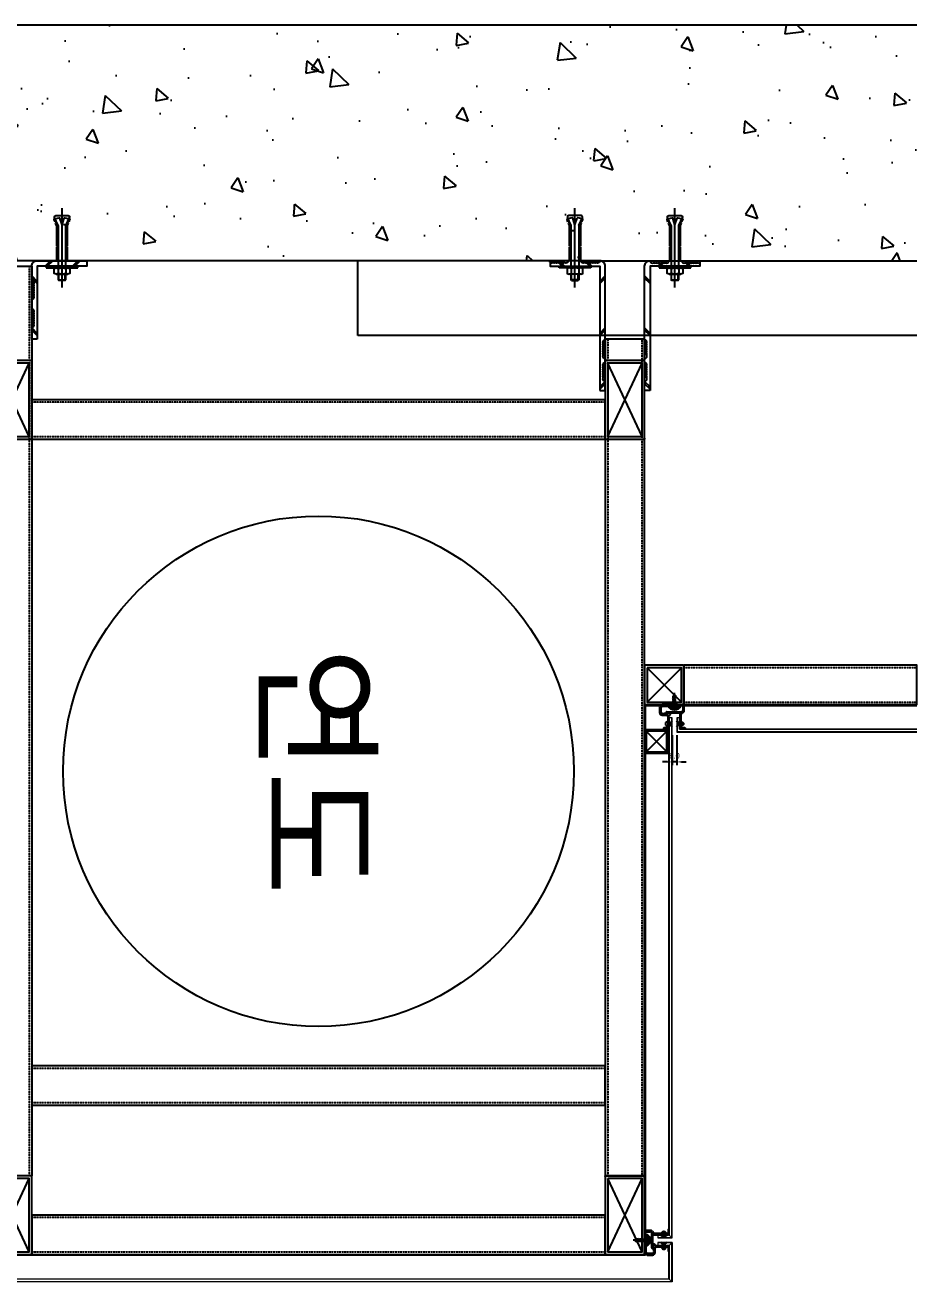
# Model space of a CAD drawing. Header units: millimetres. Extents: x 7297 to 60227, y -7497 to 19324.
# Drawn here: x 57061 to 58196, y -843 to 757 of the extents above; entities that cross this region are included whole.
import ezdxf
from ezdxf.enums import TextEntityAlignment as Align

# ---------------------------------------------------------------- set-up
doc = ezdxf.new("R2010")
doc.units = ezdxf.units.MM
doc.linetypes.add('HIDDEN', pattern=[0.375, 0.25, -0.125])
for name, color, linetype in [('NS_AL_MOLD', 7, 'Continuous'), ('NS_BRACKET_NUTS', 1, 'Continuous'), ('NS_CAULKING', 8, 'Continuous'), ('NS_COL_D-GREY', 8, 'Continuous'), ('NS_COL_GREEN', 3, 'Continuous'), ('NS_COL_RED', 1, 'Continuous'), ('NS_COL_WHITE', 7, 'Continuous'), ('NS_COL_YELLOW', 2, 'Continuous'), ('NS_CON', 8, 'Continuous'), ('NS_DIM', 1, 'Continuous'), ('NS_FRAME', 253, 'Continuous'), ('NS_GASKET_3M', 150, 'Continuous'), ('NS_PIPE_FRAME', 2, 'Continuous'), ('NS_RIVET_SCREW', 1, 'Continuous'), ('NS_TEXT_TITLE', 141, 'Continuous'), ('NS_WATERPROOF', 150, 'Continuous'), ('NS_WELD', 1, 'Continuous')]:
    doc.layers.add(name, color=color, linetype=linetype)
doc.layers.add('NS_AL_PANEL', color=32, linetype='Continuous', lineweight=9)
doc.styles.add('Expo M', font='Expo M.ttf')
doc.styles.add('XR_PLAN$0$맑은 고딕', font='malgun.ttf')
doc.dimstyles.new('N-SPACE', dxfattribs={"dimscale": 4, "dimtxt": 1.8, "dimasz": 1.5, "dimexe": 1, "dimexo": 1, "dimgap": 1, "dimtad": 1, "dimtoh": 1, "dimdec": 1, "dimzin": 1, "dimdsep": 46, "dimtxsty": 'Expo M', "dimcen": 2, "dimclrd": 1, "dimclre": 1, "dimclrt": 2, "dimadec": 1, "dimazin": 0, "dimtfac": 1, "dimtdec": 1, "dimtix": 1, "dimtmove": 1, "dimatfit": 3, "dimfxl": 1, "dimtolj": 1, "dimtzin": 1, "dimarcsym": 0})
pattern_1 = [(45, (-549004.8037, 34338.6806), (-0.6735192091, 0.6735192091), []), (135, (-549004.8037, 34338.6806), (-0.6735192091, -0.6735192091), [])]

# ---------------------------------------------------------------- blocks, each defined once
blk = doc.blocks.new('*U240')
blk.add_lwpolyline([(0, 0), (50, 0), (50, 1065), (0, 1065)], close=True)
at = {"linetype": 'HIDDEN'}
blk.add_lwpolyline([(3.2, 0), (46.8, 0), (46.8, 1065), (3.2, 1065)], close=True, dxfattribs=at)
blk = doc.blocks.new('female-mold-origin')
for p, q in [((-41.3, 203.7, 16.5), (-41.3, 188.2, 16.5)), ((-34.9, 204.7, 16.5), (-40.3, 204.7, 16.5)), ((-39.8, 188.4, 16.5), (-39.8, 203.2, 16.5)), ((-39.5, 203.5, 16.5), (-34.9, 203.5, 16.5)), ((-43.3, 185.9, 16.5), (-43.3, 185.5, 16.5)), ((-42, 184.2, 16.5), (-41.5, 184.2, 16.5)), ((-41.3, 185.2, 16.5), (-40.3, 185.2, 16.5)), ((-41.3, 185.2, 16.5), (-41.3, 184.4, 16.5)), ((-40, 185.4, 16.5), (-40.1, 185.3, 16.5)), ((-39.6, 185.3, 16.5), (-39.7, 185.4, 16.5)), ((-39.2, 185.4, 16.5), (-39.3, 185.3, 16.5)), ((-38.8, 185.3, 16.5), (-38.9, 185.4, 16.5)), ((-32.8, 187.2, 16.5), (-38.6, 187.2, 16.5)), ((-38.4, 185.4, 16.5), (-38.5, 185.3, 16.5)), ((-38, 185.3, 16.5), (-38.1, 185.4, 16.5)), ((-37.6, 185.4, 16.5), (-37.7, 185.3, 16.5)), ((-37.2, 185.3, 16.5), (-37.3, 185.4, 16.5)), ((-36.8, 185.4, 16.5), (-36.9, 185.3, 16.5)), ((-36.4, 185.3, 16.5), (-36.5, 185.4, 16.5)), ((-36, 185.4, 16.5), (-36.1, 185.3, 16.5)), ((-35.6, 185.3, 16.5), (-35.7, 185.4, 16.5)), ((-35.2, 185.4, 16.5), (-35.3, 185.3, 16.5)), ((-34.8, 185.3, 16.5), (-34.9, 185.4, 16.5)), ((-34.4, 185.4, 16.5), (-34.5, 185.3, 16.5)), ((-34, 185.3, 16.5), (-34.1, 185.4, 16.5)), ((-33.6, 185.4, 16.5), (-33.7, 185.3, 16.5)), ((-33.2, 185.3, 16.5), (-33.3, 185.4, 16.5)), ((-31.4, 177.6, 16.5), (-33.1, 175.8, 16.5)), ((-33, 185.2, 16.5), (-32.8, 185.2, 16.5)), ((-32.1, 174, 16.5), (-29.6, 176.6, 16.5)), ((-31.3, 183.7, 16.5), (-31.3, 177.9, 16.5)), ((-29.3, 177.3, 16.5), (-29.3, 183.7, 16.5)), ((-48.5, 175.7, 16.5), (-51.8, 175.7, 16.5)), ((-51.8, 173.7, 16.5), (-32.8, 173.7, 16.5)), ((-48.3, 175.5, 16.5), (-48.5, 175.7, 16.5)), ((-48.1, 175.7, 16.5), (-48.3, 175.5, 16.5)), ((-33.5, 175.7, 16.5), (-48.1, 175.7, 16.5))]:
    blk.add_line(p, q)
for centre, radius, start, end in [((-40.3, 203.7, 16.5), 1, 90, 180), ((-39.5, 203.2, 16.5), 0.3, 90, 180), ((-34.9, 204.1, 16.5), 0.6, 270, 90), ((-42, 185.9, 16.5), 1.3, 97.4947, 180), ((-42, 185.5, 16.5), 1.3, 180, 270), ((-41.5, 184.4, 16.5), 0.2, 270, 0), ((-40.3, 185.4, 16.5), 0.2, 270, 315), ((-39.9, 185.3, 16.5), 0.2, 45, 135), ((-38.6, 188.4, 16.5), 1.2, 180, 270), ((-39.5, 185.4, 16.5), 0.2, 225, 315), ((-39.1, 185.3, 16.5), 0.2, 45, 135), ((-38.7, 185.4, 16.5), 0.2, 225, 315), ((-38.3, 185.3, 16.5), 0.2, 45, 135), ((-37.9, 185.4, 16.5), 0.2, 225, 315), ((-37.5, 185.3, 16.5), 0.2, 45, 135), ((-37.1, 185.4, 16.5), 0.2, 225, 315), ((-36.7, 185.3, 16.5), 0.2, 45, 135), ((-36.3, 185.4, 16.5), 0.2, 225, 315), ((-35.9, 185.3, 16.5), 0.2, 45, 135), ((-35.5, 185.4, 16.5), 0.2, 225, 315), ((-35.1, 185.3, 16.5), 0.2, 45, 135), ((-34.7, 185.4, 16.5), 0.2, 225, 315), ((-34.3, 185.3, 16.5), 0.2, 45, 135), ((-33.9, 185.4, 16.5), 0.2, 225, 315), ((-33.5, 185.3, 16.5), 0.2, 45, 135), ((-33, 185.4, 16.5), 0.2, 225, 270), ((-32.8, 183.7, 16.5), 3.5, 360, 90), ((-30.3, 177.3, 16.5), 1, 315, 360), ((-51.8, 174.7, 16.5), 1, 90, 270), ((-32.8, 174.7, 16.5), 1, 270, 315)]:
    blk.add_arc(centre, radius, start, end)
at = {"extrusion": (0, 0, -1)}
for centre, radius, start, end in [((42.3, 188.2, -16.5), 1, 180, 262.5053), ((32.8, 183.7, -16.5), 1.5, 90, 180), ((31.8, 177.9, -16.5), 0.5, 180, 225), ((33.5, 176.2, -16.5), 0.5, 225, 270)]:
    blk.add_arc(centre, radius, start, end, dxfattribs=at)
blk = doc.blocks.new('피스')
for p, q in [((-4, 1.5), (-4, 1)), ((-4, 1.5), (4, 1.5)), ((-3, 0), (3, 0)), ((-0.5, 3), (-0.4, 2.3)), ((-0.4, 2.3), (0.4, 2.3)), ((0, 5), (0, -16.8)), ((0.5, 3), (0.4, 2.3)), ((4, 1.5), (4, 1)), ((2, -1.5), (-2, -2)), ((-1.5, -1.5), (-2, -2)), ((-2, -2), (-1.5, -2.5)), ((-1.5, -3.5), (-2, -4)), ((2, -3.5), (-2, -4)), ((-2, -4), (-1.5, -4.5)), ((-1.5, -5.5), (-2, -6)), ((2, -5.5), (-2, -6)), ((-2, -6), (-1.5, -6.5)), ((-1.5, -7.5), (-2, -8)), ((2, -7.5), (-2, -8)), ((-2, -8), (-1.5, -8.5)), ((-1.5, -9.5), (-2, -10)), ((2, -9.5), (-2, -10)), ((-2, -10), (-1.5, -10.5)), ((-1.5, -0.5), (-1.5, -1.5)), ((1.5, -1), (-1.5, -1.5)), ((1.5, -2), (-1.5, -2.5)), ((-1.5, -2.5), (-1.5, -3.5)), ((1.5, -3), (-1.5, -3.5)), ((1.5, -4), (-1.5, -4.5)), ((-1.5, -4.5), (-1.5, -5.5)), ((1.5, -5), (-1.5, -5.5)), ((1.5, -6), (-1.5, -6.5)), ((-1.5, -6.5), (-1.5, -7.5)), ((1.5, -7), (-1.5, -7.5)), ((1.5, -8), (-1.5, -8.5)), ((-1.5, -8.5), (-1.5, -9.5)), ((1.5, -9), (-1.5, -9.5)), ((1.5, -10), (-1.5, -10.5)), ((-1.5, -10.5), (-1.5, -13.5)), ((0, -15), (-1.5, -13.5)), ((-1.3, -13.5), (-1.3, -12)), ((0, -15), (-1.3, -13.5)), ((0, -15), (1.5, -13)), ((1.5, -13), (0.6, -11.5)), ((1.5, -0.5), (1.5, -1)), ((1.5, -1), (2, -1.5)), ((2, -1.5), (1.5, -2)), ((1.5, -2), (1.5, -3)), ((1.5, -3), (2, -3.5)), ((2, -3.5), (1.5, -4)), ((1.5, -4), (1.5, -5)), ((1.5, -5), (2, -5.5)), ((2, -5.5), (1.5, -6)), ((1.5, -6), (1.5, -7)), ((1.5, -7), (2, -7.5)), ((2, -7.5), (1.5, -8)), ((1.5, -8), (1.5, -9)), ((1.5, -9), (2, -9.5)), ((2, -9.5), (1.5, -10)), ((1.5, -10), (1.5, -13))]:
    blk.add_line(p, q)
for centre, radius, start, end in [((0, -3.1), 6.08, 94.7146, 131.1121), ((-3, 1), 1, 180, 270), ((-2, -0.5), 0.5, 0, 90), ((0, -3.1), 6.08, 48.8879, 85.2854), ((2, -0.5), 0.5, 90, 180), ((3, 1), 1, 270, 0), ((-0.3, -12), 1, 30.0863, 180)]:
    blk.add_arc(centre, radius, start, end)
blk = doc.blocks.new('N-SCREW')
blk.add_blockref('피스', (17.3, -1))
blk = doc.blocks.new('flat_rivet')
for p, q in [((13688.1, 7905, 0), (13688.1, 7908.5, 0)), ((13690.4, 7908.5), (13694.6, 7908.5)), ((13690.4, 7907.5), (13694.6, 7907.5)), ((13690.4, 7906), (13694.6, 7906)), ((13690.4, 7905), (13694.6, 7905)), ((13694.6, 7908.5), (13695.9, 7910.5)), ((13694.6, 7905), (13694.6, 7908.5)), ((13695.9, 7903), (13694.6, 7905))]:
    blk.add_line(p, q)
at = {"ltscale": 3}
blk.add_line((13690.4, 7908.5), (13690.4, 7905), dxfattribs=at)
for centre, radius, start, end in [((13689.6, 7906.7, 0), 2.2, 133.0029, 226.9971), ((13689.2, 7907.9), 1.3, 27.3471, 152.6529), ((13689.2, 7905.6), 1.3, 207.3471, 332.6529)]:
    blk.add_arc(centre, radius, start, end)
blk = doc.blocks.new('SCREW_COVER')
h = blk.add_hatch()
h.set_pattern_fill('ANSI37', color=256, scale=0.3, angle=360, style=0, pattern_type=2)
h.set_pattern_definition(pattern_1)
h.paths.add_polyline_path([(209804.7, 123357.3), (209804.7, 123359.8), (209804.5, 123359.8), (209804.2, 123359.8), (209804, 123359.8), (209803.8, 123359.8), (209803.6, 123359.8), (209803.4, 123359.8), (209803.1, 123359.9), (209802.9, 123359.9), (209802.7, 123359.9), (209802.5, 123360), (209802.3, 123360), (209802.1, 123360.1), (209801.6, 123360.1), (209801.2, 123360.3), (209801.2, 123360.3), (209801.2, 123360.3), (209801.1, 123360.3), (209801.1, 123360.3), (209801.1, 123360.3), (209801.1, 123360.3), (209801, 123360.3), (209801, 123360.3), (209801, 123360.3), (209800.9, 123360.3), (209800.9, 123360.3), (209800.9, 123360.3), (209800.9, 123360.4), (209800.8, 123360.4), (209800.8, 123360.4), (209800.8, 123360.4), (209800.7, 123360.4), (209800.7, 123360.4), (209800.7, 123360.4), (209800.7, 123360.5), (209800.6, 123360.5), (209800.6, 123360.5), (209800.6, 123360.5), (209800.6, 123360.5), (209800.5, 123360.5), (209800.5, 123360.6), (209800.5, 123360.6), (209800.5, 123360.6), (209800.4, 123360.6), (209800.4, 123360.6), (209800.4, 123360.7), (209800.4, 123360.7), (209800.3, 123360.7), (209800.3, 123360.7), (209800.3, 123360.8), (209800.3, 123360.8), (209800.3, 123360.8), (209800.2, 123360.8), (209800.2, 123360.9), (209800.2, 123360.9), (209800.2, 123360.9), (209800.2, 123361), (209800.2, 123361), (209800.1, 123361), (209800.1, 123361), (209800.1, 123361.1), (209800.1, 123361.1), (209800.1, 123361.1), (209800.1, 123361.2), (209800.1, 123361.2), (209800.1, 123361.2), (209800.1, 123361.2), (209800.1, 123361.3), (209800, 123361.3), (209800, 123361.3), (209800, 123361.4), (209800, 123361.4), (209800, 123361.4), (209800, 123361.4), (209800, 123361.5), (209800, 123361.5), (209800, 123361.5), (209800, 123361.6), (209800, 123361.6), (209800, 123362.3), (209797.2, 123362.3), (209797.3, 123362), (209797.4, 123361.8), (209797.5, 123361.6), (209797.6, 123361.3), (209797.7, 123361.1), (209797.8, 123360.9), (209798, 123360.7), (209798.1, 123360.5), (209798.3, 123360.2), (209798.5, 123360), (209798.7, 123359.8), (209798.8, 123359.6), (209799, 123359.4), (209799.2, 123359.3), (209799.4, 123359.1), (209799.6, 123358.9), (209799.9, 123358.8), (209800.1, 123358.6), (209800.3, 123358.4), (209800.5, 123358.3), (209800.8, 123358.2), (209801, 123358.1), (209801.3, 123357.9), (209801.5, 123357.8), (209801.7, 123357.7), (209802, 123357.7), (209802.2, 123357.6), (209802.5, 123357.5), (209802.7, 123357.4), (209803, 123357.4), (209803.3, 123357.4), (209803.5, 123357.3), (209803.8, 123357.3), (209804, 123357.3), (209804.3, 123357.3), (209804.5, 123357.3)])
h.paths.add_polyline_path([(209805.1, 123359.8), (209805.1, 123359.8), (209805.1, 123359.8)])
h = blk.add_hatch()
h.set_pattern_fill('ANSI37', color=256, scale=0.3, angle=360, style=0, pattern_type=2)
h.set_pattern_definition(pattern_1)
h.paths.add_polyline_path([(209804.7, 123357.3), (209804.7, 123359.8), (209804.9, 123359.8), (209805.1, 123359.8), (209805.3, 123359.8), (209805.5, 123359.8), (209805.8, 123359.8), (209806, 123359.8), (209806.2, 123359.9), (209806.4, 123359.9), (209806.6, 123359.9), (209806.9, 123360), (209807.1, 123360), (209807.3, 123360.1), (209807.7, 123360.1), (209808.1, 123360.3), (209808.1, 123360.3), (209808.2, 123360.3), (209808.2, 123360.3), (209808.2, 123360.3), (209808.3, 123360.3), (209808.3, 123360.3), (209808.3, 123360.3), (209808.3, 123360.3), (209808.4, 123360.3), (209808.4, 123360.3), (209808.4, 123360.3), (209808.5, 123360.3), (209808.5, 123360.4), (209808.5, 123360.4), (209808.5, 123360.4), (209808.6, 123360.4), (209808.6, 123360.4), (209808.6, 123360.4), (209808.7, 123360.4), (209808.7, 123360.5), (209808.7, 123360.5), (209808.7, 123360.5), (209808.8, 123360.5), (209808.8, 123360.5), (209808.8, 123360.5), (209808.8, 123360.6), (209808.9, 123360.6), (209808.9, 123360.6), (209808.9, 123360.6), (209808.9, 123360.6), (209809, 123360.7), (209809, 123360.7), (209809, 123360.7), (209809, 123360.7), (209809, 123360.8), (209809.1, 123360.8), (209809.1, 123360.8), (209809.1, 123360.8), (209809.1, 123360.9), (209809.1, 123360.9), (209809.1, 123360.9), (209809.2, 123361), (209809.2, 123361), (209809.2, 123361), (209809.2, 123361), (209809.2, 123361.1), (209809.2, 123361.1), (209809.2, 123361.1), (209809.3, 123361.2), (209809.3, 123361.2), (209809.3, 123361.2), (209809.3, 123361.2), (209809.3, 123361.3), (209809.3, 123361.3), (209809.3, 123361.3), (209809.3, 123361.4), (209809.3, 123361.4), (209809.3, 123361.4), (209809.3, 123361.4), (209809.3, 123361.5), (209809.3, 123361.5), (209809.3, 123361.5), (209809.3, 123361.6), (209809.3, 123361.6), (209809.3, 123362.3), (209812.2, 123362.3), (209812.1, 123362), (209812, 123361.8), (209811.9, 123361.6), (209811.8, 123361.3), (209811.6, 123361.1), (209811.5, 123360.9), (209811.4, 123360.7), (209811.2, 123360.5), (209811, 123360.2), (209810.9, 123360), (209810.7, 123359.8), (209810.5, 123359.6), (209810.3, 123359.4), (209810.1, 123359.3), (209809.9, 123359.1), (209809.7, 123358.9), (209809.5, 123358.8), (209809.3, 123358.6), (209809, 123358.4), (209808.8, 123358.3), (209808.6, 123358.2), (209808.3, 123358.1), (209808.1, 123357.9), (209807.8, 123357.8), (209807.6, 123357.7), (209807.4, 123357.7), (209807.1, 123357.6), (209806.8, 123357.5), (209806.6, 123357.4), (209806.3, 123357.4), (209806.1, 123357.4), (209805.8, 123357.3), (209805.6, 123357.3), (209805.3, 123357.3), (209805.1, 123357.3), (209804.8, 123357.3)])
h.paths.add_polyline_path([(209804.2, 123359.8), (209804.2, 123359.8), (209804.2, 123359.8)])
for centre, start, end in [((209804.4, 123365.1), 200.8427, 271.6915), ((209804.9, 123365.1), 268.3085, 339.1573)]:
    blk.add_arc(centre, 7.79, start, end)
blk = doc.blocks.new('male-mold')
for p, q in [((-241, 13.7, -850.5), (-239.7, 14.7, -850.5)), ((-239.4, 13.3, -850.5), (-240.8, 13.3, -850.5)), ((-239.4, 13.3, -850.5), (-239.4, -2.4, -850.5)), ((-238.1, 13.9, -850.5), (-238.1, -4.5, -850.5)), ((-259.9, -3.7, -850.5), (-259.9, -9.1, -850.5)), ((-239.7, -2.7, -850.5), (-258.9, -2.7, -850.5)), ((-258.7, -9.1, -850.5), (-258.7, -4.5, -850.5)), ((-258.4, -4.2, -850.5), (-241.3, -4.2, -850.5)), ((-236.6, -8.2, -850.5), (-229.7, -8.2, -850.5)), ((-230.4, -6.5, -850.5), (-236.1, -6.5, -850.5)), ((-229.9, -6, -850.5), (-229.9, -5.5, -850.5)), ((-228.9, -7.4, -850.5), (-228.9, -5.5, -850.5))]:
    blk.add_line(p, q)
for centre, radius, start, end in [((-240.8, 13.5, -850.5), 0.24, 127.1884, 270), ((-239.1, 13.9, -850.5), 1, 360, 127.1884), ((-258.9, -3.7, -850.5), 1, 90, 180), ((-259.3, -9.1, -850.5), 0.6, 180, 0), ((-258.4, -4.5, -850.5), 0.3, 90, 180), ((-241.3, -5.8, -850.5), 1.6, 13.4233, 90), ((-239.7, -2.4, -850.5), 0.3, 270, 360), ((-236.6, -5.2, -850.5), 3, 224.427, 270), ((-236.1, -4.5, -850.5), 2, 180, 270), ((-230.4, -6, -850.5), 0.5, 270, 0), ((-229.4, -5.5, -850.5), 0.5, 0, 180), ((-229.7, -7.4, -850.5), 0.85, 270, 0)]:
    blk.add_arc(centre, radius, start, end)
at = {"extrusion": (0, 0, -1)}
blk.add_arc((235.9, -4.5, 850.5), 4, 315.573, 346.5767, dxfattribs=at)
blk = doc.blocks.new('*U98')
for p, q in [((1, 50), (0, 50)), ((0, 49), (0, 50)), ((0, 49), (0, 1)), ((49, 50), (1, 50)), ((49, 50), (50, 50)), ((50, 49), (50, 50)), ((50, 1), (50, 49)), ((3.2, 3.2), (46.8, 46.8)), ((46.8, 3.2), (3.2, 46.8)), ((0, 1), (0, 0)), ((1, 0), (0, 0)), ((50, 1), (50, 0)), ((1, 0), (49, 0)), ((49, 0), (50, 0))]:
    blk.add_line(p, q)
blk.add_lwpolyline([(3.2, 46.8), (3.2, 3.2), (46.8, 3.2), (46.8, 46.8)], close=True)
for centre, start, end in [((1, 49), 90, 180), ((49, 49), 0, 90), ((1, 1), 180, 270), ((49, 1), 270, 0)]:
    blk.add_arc(centre, 1, start, end)
blk = doc.blocks.new('*U236')
blk.add_lwpolyline([(0, 0), (50, 0), (50, 296.5), (0, 296.5)], close=True)
at = {"linetype": 'HIDDEN'}
blk.add_lwpolyline([(3.2, 0), (46.8, 0), (46.8, 296.5), (3.2, 296.5)], close=True, dxfattribs=at)
blk = doc.blocks.new('*D298')
at = {"layer": 'NS_DIM', "color": 1, "lineweight": -2, "transparency": 16777216}
for p, q in [((57884.1, -147.5), (57884.1, -185.5)), ((57890.1, -147.5), (57890.1, -185.5)), ((57878.1, -181.5), (57872.1, -181.5)), ((57890.1, -181.5), (57884.1, -181.5)), ((57896.1, -181.5), (57902.1, -181.5))]:
    blk.add_line(p, q, dxfattribs=at)
at = {"layer": 'NS_DIM', "color": 1, "transparency": 16777216}
for points in [[(57878.1, -180.5), (57878.1, -182.5), (57884.1, -181.5)], [(57896.1, -180.5), (57896.1, -182.5), (57890.1, -181.5)]]:
    blk.add_solid(points, dxfattribs=at)
at = {"layer": 'NS_DIM', "color": 2, "transparency": 16777216, "insert": (57887.1, -173.7), "char_height": 7.2, "attachment_point": 5, "style": 'Expo M'}
blk.add_mtext('\\A1;6.0', dxfattribs=at)
blk = doc.blocks.new('*U101')
for p, q in [((1, 100), (0, 100)), ((0, 99), (0, 100)), ((0, 99), (0, 1)), ((49, 100), (1, 100)), ((3.2, 3.2), (46.8, 96.8)), ((46.8, 3.2), (3.2, 96.8)), ((49, 100), (50, 100)), ((50, 99), (50, 100)), ((50, 1), (50, 99)), ((0, 1), (0, 0)), ((1, 0), (0, 0)), ((50, 1), (50, 0)), ((1, 0), (49, 0)), ((49, 0), (50, 0))]:
    blk.add_line(p, q)
blk.add_lwpolyline([(3.2, 96.8), (3.2, 3.2), (46.8, 3.2), (46.8, 96.8)], close=True)
for centre, start, end in [((1, 99), 90, 180), ((49, 99), 0, 90), ((1, 1), 180, 270), ((49, 1), 270, 0)]:
    blk.add_arc(centre, 1, start, end)
blk = doc.blocks.new('*U238')
blk.add_lwpolyline([(0, 0), (50, 0), (50, 1158), (0, 1158)], close=True)
at = {"linetype": 'HIDDEN'}
blk.add_lwpolyline([(3.2, 0), (46.8, 0), (46.8, 1158), (3.2, 1158)], close=True, dxfattribs=at)
blk = doc.blocks.new('*U234')
blk.add_lwpolyline([(0, 0), (50, 0), (50, 730), (0, 730)], close=True)
at = {"linetype": 'HIDDEN'}
blk.add_lwpolyline([(3.2, 0), (46.8, 0), (46.8, 730), (3.2, 730)], close=True, dxfattribs=at)
blk = doc.blocks.new('A$C0843732F')
for centre, start in [((0, -3), 90), ((0, -6), 150), ((0, -9), 150), ((0, -12), 150), ((0, -15), 150), ((0, -18), 150), ((0, -21), 150)]:
    blk.add_arc(centre, 3, start, 270)
blk = doc.blocks.new('set anchor')
for p, q in [((7.9, 64.5), (-7.9, 64.5)), ((0, -27.2), (0, 74.1)), ((-8.9, 56.5), (-10.1, 59.4)), ((-3.7, 61.8), (-9.5, 60.5)), ((-5, 52), (-9.4, 62.2)), ((-8.9, 56.5), (-8, 56.8)), ((-8.2, 54.8), (-7.3, 55.2)), ((-7.1, 52), (-8.2, 54.8)), ((-7.3, 55.2), (-8, 56.8)), ((-7.1, 25.8), (-7.1, 52)), ((-5, -2), (-5, 52)), ((0, 52.8), (-2.7, 61.3)), ((0, 52.8), (2.7, 61.3)), ((9.5, 60.5), (3.7, 61.8)), ((5, 52), (9.4, 62.2)), ((5, 52), (5, -2)), ((7.1, 52), (8.2, 54.8)), ((7.1, 52), (7.1, 25.8)), ((7.3, 55.2), (8, 56.8)), ((8.2, 54.8), (7.3, 55.2)), ((8.9, 56.5), (8, 56.8)), ((8.9, 56.5), (10.1, 59.4)), ((-7.1, 25.8), (-5.8, 25.8)), ((-7.1, 6), (-7.1, 24.2)), ((-7.1, 24.2), (-5.8, 24.2)), ((-5.8, 24.2), (-5.8, 25.8)), ((7.1, 25.8), (5.8, 25.8)), ((5.8, 24.2), (5.8, 25.8)), ((7.1, 24.2), (5.8, 24.2)), ((7.1, 24.2), (7.1, 6)), ((-20, 0), (20, 0)), ((-20, -2), (-20, 0)), ((20, 0), (20, -2)), ((20, -2), (-20, -2)), ((7.5, -2), (-7.5, -2)), ((7.5, -2), (-7.5, -2)), ((7.5, -10), (-7.5, -10)), ((-5, -3), (-5, -9)), ((-5, -17.4), (-5, -10)), ((-4.2, -18.2), (-4.2, -10)), ((4.2, -18.2), (4.2, -10)), ((5, -3), (5, -9)), ((5, -10), (5, -17.4)), ((5, -17.4), (-5, -17.4)), ((-4.2, -18.2), (-5, -17.4)), ((-4.2, -18.2), (4.2, -18.2)), ((5, -17.4), (4.2, -18.2))]:
    blk.add_line(p, q)
blk.add_lwpolyline([(5, -3, 0.202073), (-5, -3, 0.404145), (-10, -3), (-10, -9, 0.404145), (-5, -9, 0.202073), (5, -9, 0.404145), (10, -9), (10, -3, 0.404145)], format="xyb", close=True)
for centre, radius, start, end in [((-7.9, 62.8), 1.67, 90, 203.4287), ((7.9, 62.8), 1.67, 336.5713, 90), ((-9.3, 59.7), 0.833, 102.5288, 201.8014), ((-3.5, 61), 0.833, 17.6501, 102.5288), ((3.5, 61), 0.833, 77.4712, 162.3499), ((9.3, 59.7), 0.833, 338.1986, 77.4712)]:
    blk.add_arc(centre, radius, start, end)

msp = doc.modelspace()

# ---------------------------------------------------------------- hatches: boundary and pattern name
at = {"layer": 'NS_COL_WHITE'}
h = msp.add_hatch(dxfattribs=at)
h.set_pattern_fill('JIS_WOOD', color=256, angle=90, style=0, pattern_type=2)
h.set_pattern_definition([(135, (63886.7442, 6077.3188), (-0.5, -0.5), [])])
h.paths.add_polyline_path([(57880.13, -140.47), (57880.13, -170.47), (57879.13, -170.47), (57879.13, -140.47)])
at = {"layer": 'NS_CON'}
h = msp.add_hatch(dxfattribs=at)
h.set_pattern_fill('AR-CONC', color=256, angle=-90)
h.set_pattern_definition([(320, (68218.15, -116494.68), (-15.93909, -182.18467), [19.05, -209.55]), (265, (68218.15, -116494.68), (191.05685, 35.24342), [15.24, -167.64058]), (10.45144, (68216.82, -116509.86), (175.11775, -146.94125), [16.19, -178.09024]), (316.1842, (68268.95, -116494.68), (-42.04233, -271.07904), [28.575, -314.325]), (6.63556, (68265.45, -116517.27), (247.4261, -237.40413), [24.285, -267.1356]), (261.18415, (68268.95, -116494.68), (247.4261, -237.40413), [22.85997, -251.4597]), (291, (68256.25, -116520.08), (-102.2652, -151.6144), [19.05, -209.55]), (236, (68256.25, -116520.08), (184.18797, -61.80203), [15.24, -167.64]), (341.45144, (68247.73, -116532.71), (81.92277, -213.41642), [16.19, -178.08994]), (307.5, (68218.15, -116494.676), (84.55504, -3.088603), [0, -165.608, 0, -170.18, 0, -168.275]), (277.5, (68218.15, -116494.68), (100.180575, -66.81966), [0, -97.028, 0, -161.798, 0, -64.135]), (237.5, (68218.15, -116438.034), (-5.728744, -135.590595), [0, -63.5, 0, -198.12, 0, -262.89]), (227.5, (68218.15, -116412.63), (25.42649, -148.12918), [0, -82.55, 0, -131.572, 0, -186.69])])
h.paths.add_polyline_path([(57019.13, 456.53), (57019.13, 756.53), (58195.59, 756.53), (58195.59, 456.53)])

# ---------------------------------------------------------------- linework, layer by layer
at = {"layer": 'NS_AL_PANEL'}
for p, q in [((57880.13, -783.47), (57880.13, -125.47)), ((57884.13, -125.47), (57880.13, -125.47)), ((57880.63, -783.97), (57880.63, -125.47)), ((57883.63, -786.97), (57883.63, -125.47)), ((57884.13, -787.47), (57884.13, -125.47)), ((57894.13, -125.47), (57890.13, -125.47)), ((57890.13, -125.47), (57890.13, -143.47)), ((57890.63, -125.47), (57890.63, -142.97)), ((57893.63, -139.97), (57893.63, -125.47)), ((57894.13, -139.47), (57894.13, -125.47)), ((57890.13, -143.47), (58195.59, -143.47)), ((57890.63, -142.97), (58195.59, -142.97)), ((57893.63, -139.97), (58195.59, -139.97)), ((57894.13, -139.47), (58195.59, -139.47)), ((57880.13, -783.47), (57866.13, -783.47)), ((57866.13, -783.47), (57866.13, -787.47)), ((57880.63, -783.97), (57866.13, -783.97)), ((57880.13, -783.47), (57883.63, -786.97)), ((57866.13, -786.97), (57883.63, -786.97)), ((57866.13, -787.47), (57884.13, -787.47)), ((57884.13, -793.47), (57866.13, -793.47)), ((57866.13, -793.47), (57866.13, -797.47)), ((57883.63, -793.97), (57866.13, -793.97)), ((57866.13, -796.97), (57880.63, -796.97)), ((57866.13, -797.47), (57880.13, -797.47)), ((57880.13, -797.47), (57883.63, -793.97)), ((57880.13, -839.47), (57880.13, -797.47)), ((57880.63, -839.97), (57880.63, -796.97)), ((57883.63, -842.97), (57883.63, -793.97)), ((57884.13, -793.47), (57884.13, -843.47)), ((57884.13, -843.47), (56984.13, -843.47)), ((56984.63, -842.97), (57883.63, -842.97)), ((57880.63, -839.97), (56987.63, -839.97)), ((56988.13, -839.47), (57880.13, -839.47)), ((57880.13, -839.47), (57883.63, -842.97))]:
    msp.add_line(p, q, dxfattribs=at)
at = {"layer": 'NS_BRACKET_NUTS'}
for points in [[(57076.13, 356.53), (57069.13, 356.53), (57069.13, 449.53, -0.4142136), (57076.13, 456.53), (57139.38, 456.53), (57139.38, 449.53), (57076.13, 449.53)], [(57792.13, 291.53), (57799.13, 291.53), (57799.13, 449.53, 0.4142136), (57792.13, 456.53), (57728.88, 456.53), (57728.88, 449.53), (57792.13, 449.53)], [(57856.13, 291.53), (57849.13, 291.53), (57849.13, 449.53, -0.4142136), (57856.13, 456.53), (57919.38, 456.53), (57919.38, 449.53), (57856.13, 449.53)]]:
    msp.add_lwpolyline(points, format="xyb", close=True, dxfattribs=at)
at = {"layer": 'NS_COL_D-GREY'}
for p, q in [((57484.13, 361.53), (57484.13, 456.53)), ((58195.59, 361.53), (57484.13, 361.53))]:
    msp.add_line(p, q, dxfattribs=at)
at = {"layer": 'NS_COL_GREEN'}
msp.add_circle((57434.13, -193.47), 325, dxfattribs=at)
at = {"layer": 'NS_COL_RED', "ltscale": 8}
for p, q in [((57086.1, 449.53), (57093.1, 456.53)), ((57088.93, 449.53), (57095.93, 456.53)), ((57121.05, 449.53), (57128.05, 456.53)), ((57123.88, 449.53), (57130.88, 456.53)), ((57744.38, 449.53), (57737.38, 456.53)), ((57747.2, 449.53), (57740.2, 456.53)), ((57779.33, 449.53), (57772.33, 456.53)), ((57782.15, 449.53), (57775.15, 456.53)), ((57866.1, 449.53), (57873.1, 456.53)), ((57868.93, 449.53), (57875.93, 456.53)), ((57901.05, 449.53), (57908.05, 456.53)), ((57903.88, 449.53), (57910.88, 456.53)), ((57076.13, 430.25), (57069.13, 437.25)), ((57076.13, 427.43), (57069.13, 434.43)), ((57792.13, 430.25), (57799.13, 437.25)), ((57792.13, 427.43), (57799.13, 434.43)), ((57856.13, 430.25), (57849.13, 437.25)), ((57856.13, 427.43), (57849.13, 434.43)), ((57076.13, 364.09), (57069.13, 371.09)), ((57076.13, 361.26), (57069.13, 368.26)), ((57792.13, 364.09), (57799.13, 371.09)), ((57792.13, 361.26), (57799.13, 368.26)), ((57856.13, 364.09), (57849.13, 371.09)), ((57856.13, 361.26), (57849.13, 368.26)), ((57792.13, 295.85), (57799.13, 302.85)), ((57792.13, 293.02), (57799.13, 300.02)), ((57856.13, 295.85), (57849.13, 302.85)), ((57856.13, 293.02), (57849.13, 300.02))]:
    msp.add_line(p, q, dxfattribs=at)
at = {"layer": 'NS_COL_YELLOW'}
msp.add_line((57784.13, 456.53), (57019.13, 456.53), dxfattribs=at)
at = {"layer": 'NS_CON'}
msp.add_line((58195.59, 756.53), (57019.13, 756.53), dxfattribs=at)
msp.add_lwpolyline([(57784.13, 456.53), (57784.13, 456.53), (58195.59, 456.53)], dxfattribs=at)
at = {"layer": 'NS_GASKET_3M'}
msp.add_lwpolyline([(57880.13, -140.47), (57880.13, -170.47), (57879.13, -170.47), (57879.13, -140.47)], close=True, dxfattribs=at)
at = {"layer": 'NS_WATERPROOF', "ltscale": 3}
for p, q in [((57849.63, -809.47), (57849.63, -108.97)), ((57849.63, -108.97), (58195.59, -108.97)), ((57849.63, -109.47), (58195.59, -109.47)), ((57850.13, -809.47), (57850.13, -108.97)), ((57850.13, -808.97), (57018.13, -808.97)), ((57850.13, -809.47), (57018.13, -809.47))]:
    msp.add_line(p, q, dxfattribs=at)

# ---------------------------------------------------------------- block references
at = {"layer": 'NS_AL_MOLD'}
for name, p, rotation in [('female-mold-origin', (57838.87, 65.24, -16.48), 180), ('male-mold', (57891.41, 120.39, 850.48), 89.99999999999997), ('male-mold', (57620.27, -786.18, 850.48), 180), ('female-mold-origin', (57675.43, -838.72, -16.48), 270)]:
    msp.add_blockref(name, p, dxfattribs=dict(at, rotation=rotation))
at = {"layer": 'NS_BRACKET_NUTS', "xscale": -1}
for p in [(57107.75, 449.53), (57887.75, 449.53)]:
    msp.add_blockref('set anchor', p, dxfattribs=at)
at = {"layer": 'NS_BRACKET_NUTS'}
msp.add_blockref('set anchor', (57760.5, 449.53), dxfattribs=at)
at = {"layer": 'NS_CAULKING', "xscale": -1}
msp.add_blockref('SCREW_COVER', (267691.8, -123472.75), dxfattribs=at)
at = {"layer": 'NS_CAULKING', "xscale": -1, "rotation": 90}
msp.add_blockref('SCREW_COVER', (181213.41, 209014.21), dxfattribs=at)
at = {"layer": 'NS_FRAME', "xscale": -1}
msp.add_blockref('*U238', (57069.13, -708.47), dxfattribs=at)
at = {"layer": 'NS_FRAME'}
msp.add_blockref('*U240', (57799.13, -708.47), dxfattribs=at)
for name, p, rotation in [('*U234', (57799.13, 229.53), 89.99999999999999), ('*U236', (57899.13, -58.47), 270), ('*U234', (57799.13, -618.47), 89.99999999999999), ('*U234', (57799.13, -808.47), 89.99999999999999)]:
    msp.add_blockref(name, p, dxfattribs=dict(at, rotation=rotation))
at = {"layer": 'NS_PIPE_FRAME'}
for name, p in [('*U101', (57019.13, 229.53)), ('*U101', (57799.13, 229.53)), ('*U98', (57849.13, -108.47)), ('*U101', (57019.13, -808.47)), ('*U101', (57799.13, -808.47))]:
    msp.add_blockref(name, p, dxfattribs=at)
at = {"layer": 'NS_PIPE_FRAME', "xscale": 0.6, "yscale": 0.6, "zscale": 0.6, "rotation": 89.99999999999999}
msp.add_blockref('*U98', (57879.13, -170.47), dxfattribs=at)
at = {"layer": 'NS_RIVET_SCREW'}
for name, p, rotation in [('N-SCREW', (57904.38, -111.49), 180), ('N-SCREW', (57852.16, -773.22), 270), ('flat_rivet', (65780.35, -14489.37), 89.99999999999999)]:
    msp.add_blockref(name, p, dxfattribs=dict(at, rotation=rotation))
msp.add_blockref('flat_rivet', (44188.23, -8039.69), dxfattribs=at)
at = {"layer": 'NS_RIVET_SCREW', "xscale": -1}
msp.add_blockref('flat_rivet', (71586.03, -8039.69), dxfattribs=at)
at = {"layer": 'NS_RIVET_SCREW', "xscale": -1, "rotation": 90}
msp.add_blockref('flat_rivet', (65780.35, 12908.43), dxfattribs=at)
at = {"layer": 'NS_WELD', "extrusion": (0, 0, -1), "zscale": -1}
for p, rotation in [((-57751.97, 456.53), 90.00000000000001), ((-57792.13, 456.53), 90.00000000000001), ((-57799.13, 331.9), 180), ((-57799.13, 303.11), 180)]:
    msp.add_blockref('A$C0843732F', p, dxfattribs=dict(at, rotation=rotation))
at = {"layer": 'NS_WELD', "extrusion": (0, 0, -1), "xscale": -1, "zscale": -1}
for p, rotation in [((-57856.13, 456.53), 270), ((-57896.29, 456.53), 270), ((-57069.13, 407.19), 180), ((-57069.13, 371.35), 180), ((-57849.13, 331.9), 180), ((-57849.13, 303.11), 180)]:
    msp.add_blockref('A$C0843732F', p, dxfattribs=dict(at, rotation=rotation))

# ---------------------------------------------------------------- texts
at = {"layer": 'NS_TEXT_TITLE', "style": 'XR_PLAN$0$맑은 고딕'}
msp.add_text('연도', height=126, rotation=270, dxfattribs=at).set_placement((57434.13, -193.47), align=Align.MIDDLE)

# ---------------------------------------------------------------- dimensions: what is measured, and where the dimension line sits
at = {"layer": 'NS_DIM'}
dim = msp.add_linear_dim(base=(57884.13, -181.49), p1=(57890.13, -143.47), p2=(57884.13, -143.47), dimstyle='N-SPACE', dxfattribs=at)
dim.commit()
dim.dimension.update_dxf_attribs({"geometry": '*D298', "text_midpoint": (57887.13, -173.71)})

doc.saveas('drawing.dxf')
